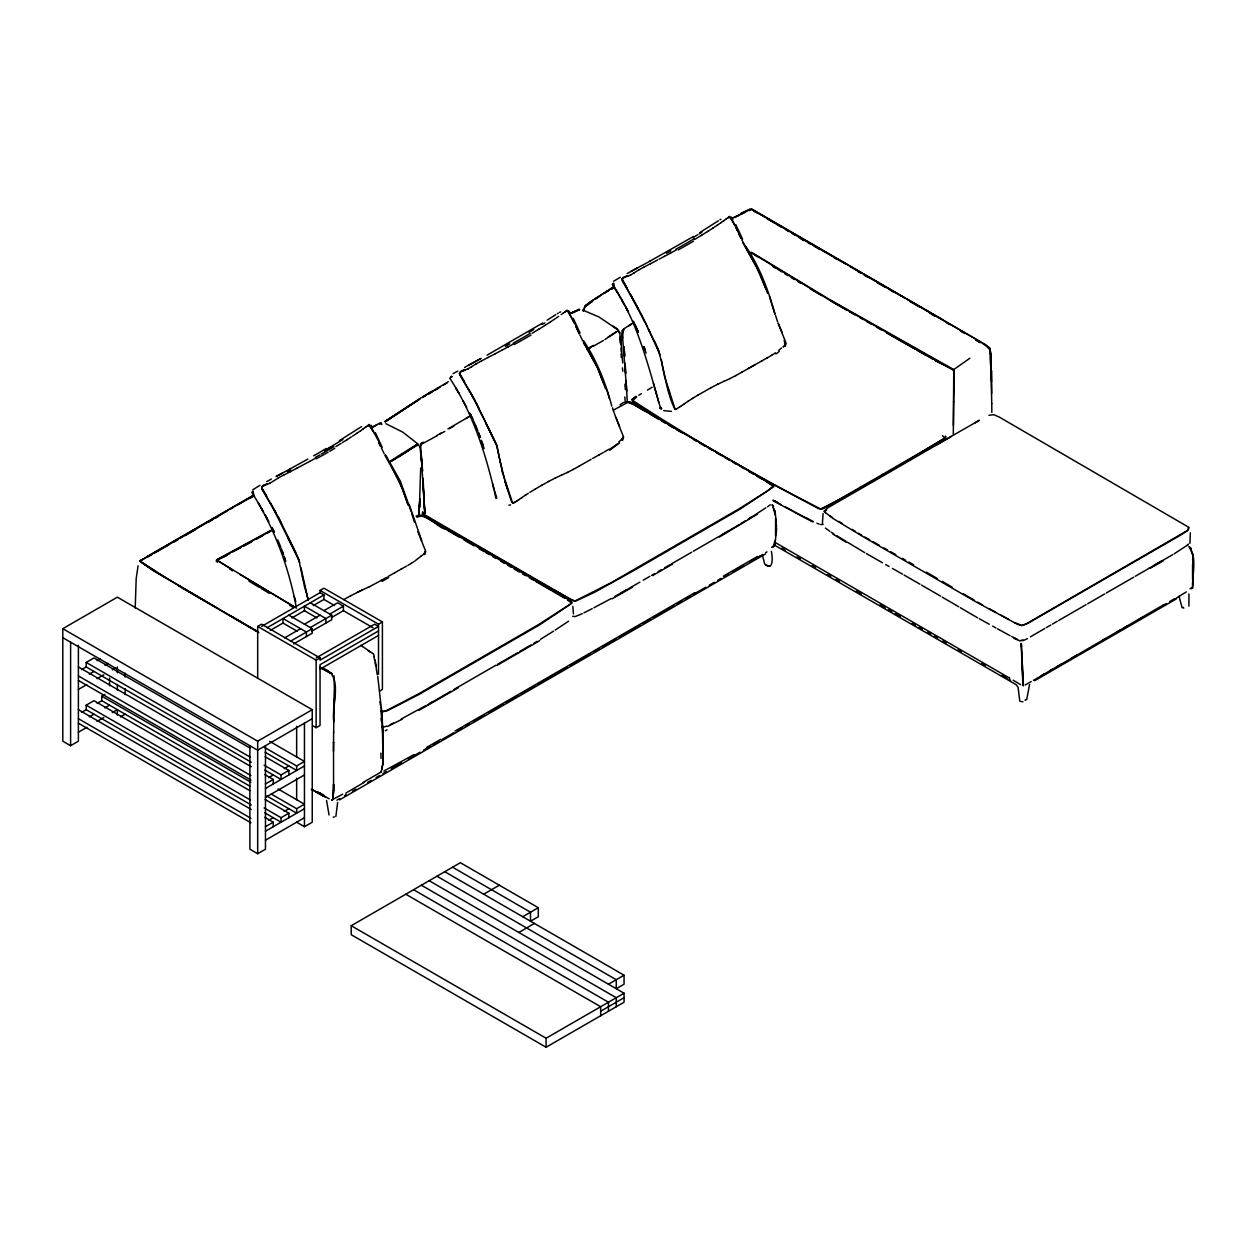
<?xml version="1.0" encoding="UTF-8"?>
<svg xmlns="http://www.w3.org/2000/svg" width="1256" height="1256" viewBox="0 0 1256 1256"><rect width="100%" height="100%" fill="white"/><g stroke="black" fill="none" stroke-linecap="round" stroke-linejoin="round"><path stroke-width="1.5" d="M345.824 795.048L346.185 792.693M383.049 764.998L382.264 717.003L377.742 676.309M333.531 741.998L333.562 790.793L332.934 799.083L331.6 800.339M333.468 751.229L333.562 742.312M991.125 378.244L990.403 356.861M953.414 425.344L953.665 401.81M333.531 742.532L333.641 732.075M382.609 732.609L382.483 725.293M953.32 434.215L953.759 369.594L829.447 299.415L751.528 252.33L749.455 252.754M1192.572 579.409L1192.572 564.509M333.641 732.609L333.798 721.227M334.441 690.91L334.033 675.791M953.869 389.878L953.712 369.955L934.762 360.315L943.743 364.837M135.224 607.998L136.182 578.608L138.082 565.812M334.363 699.718L334.536 690.565L334.049 710.158M333.813 721.745C330.956 703.658 345.745 672.682 319.542 667.391M420.132 447.324L420.901 443.604L423.398 442.238M459.366 373.55L461.03 371.619M622.144 278.989L644.846 322.211M953.634 401.826L953.901 389.847M333.845 721.525L334.269 700.094M421.482 443.18L420.697 446.853L421.985 464.626M418.97 514.112L419.049 510.643L418.75 515.588L419.849 499.04M334.08 710.456L334.363 699.922M954.105 380.128L953.681 369.971M419.834 498.805L419.41 507.707L420.666 467.97M622.317 330.516L622.646 338.052L622.364 330.595L623.792 328.774M333.578 790.228L333.06 798.785L331.898 800.088M333.201 796.304L332.683 799.774L331.741 799.899M419.064 512.338L419.614 504.739M775.564 535.433L775.611 518.351M776.663 528.745L774.936 544.712L772.377 547.38M333.656 784.513L333.06 798.832L331.71 800.135M622.379 334.049L624.185 328.585L631.846 323.812M261.562 487.454L263.116 485.35L267.057 483.764M459.445 373.205L461.015 371.101L464.955 369.515M621.987 279.366L623.541 277.262L627.482 275.676M741.794 239.755L749.078 253.586L751.685 252.786M335.886 816.416L337.629 802.474M1026.654 699.812L1029.606 684.316M775.188 540.535L773.241 546.533M759.331 556.816L762.565 554.446M1189.95 543.377L1190.311 532.795M823.104 513.563L822.413 523.218M381.636 769.065L382.216 766.207M382.091 769.19C384.556 748.733 382.499 727.695 381.243 707.128M1034.504 679.983L1038.021 677.549M760.068 555.859L759.409 556.644M424.591 553.362L424.748 551.541M425.062 552.405L423.916 554.131M622.945 438.156L618.768 442.002M785 345.274L784.231 340.203M775.25 514.897L772.314 504.834L773.539 506.576M380.882 771.765L382.154 768.892M1183.231 607.307L1183.796 608.187M420.681 443.619L420.006 447.262L422.691 471.063M1176.166 598.405L1179.824 595.721M773.884 546.266L775.03 544.46L772.597 547.271M420.729 444.608L437.214 435.706M242.91 623.023L155.618 572.092L139.667 561.071L166.42 578.153M422.628 511.742L422.377 513.641L426.334 516.703L568.811 598.704L575.593 601.09L594.716 592.22L632.537 571.276L740.334 508.947L773.853 486.653L769.85 482.712L629.036 401.826M424.779 554.603L425.737 551.4L417.793 531.539M622.662 440.354L623.62 437.151L616.319 418.829M785.188 346.515L786.146 343.312L778.218 323.451M253.115 491.724L253.995 495.79M262.127 486.543L261.876 488.521L275.99 512.684M460.01 372.278L459.539 374.398L472.178 395.766L482.32 416.05M613.525 283.636L613.132 285.238L620.715 298.316M622.536 278.455L622.065 280.559L638.409 308.898M253.21 491.677L252.786 493.278M613.619 283.589L614.482 287.64M1187.218 545.496L1188.364 544.068M423.696 512.558L423.005 513.406L424.606 515.462L445.205 527.379M632.176 399.486L636.243 396.425M1188.192 544.664L1174.077 553.88M252.723 489.84L259.945 485.334M621.798 439.883L622.866 437.166M785.22 345.133L783.163 346.86M344.599 795.598L345.714 795.613M1192.18 587.934L1190.013 588.656M945.187 438.203L882.56 474.438M613.54 281.281L620.354 277.246M770.242 565.812L768.641 566.236L765.579 564.588M826.621 509.81L824.925 511.82L825.443 512.731M619.569 442.96L609.647 450.276M421.105 556.11L414.81 561.04M778.814 350.236L781.53 348.022M617.387 443.87L610.228 448.957M384.995 421.498L420.666 398.121M775.988 353.957L779.364 351.35M588.279 303.324L613.65 286.729M1025.163 700.393L1025.508 699.576M385.027 421.419L420.666 398.309M592.989 300.153L585.296 305.648L583.192 311.158L585.296 305.757L593.272 300.372M568.638 621.17L555.262 630.057M953.995 369.39L969.93 358.211M767.416 506.812L770.321 504.739M363.219 428.877L365.543 427.275M561.118 314.628L563.426 313.027M723.644 220.789L725.952 219.188M360.488 430.808L363.439 428.751M720.897 222.72L723.864 220.664M420.886 556.251L424.135 553.99M783.383 346.735L784.56 345.902M590.022 303.151L592.44 301.471M413.35 447.136L398.827 456.713M356.94 433.241L360.708 430.667M556.015 318.176L558.59 316.418M717.364 225.154L721.117 222.595M615.55 332.573L604.921 339.544M518.901 499.621L521.994 497.533M681.427 405.798L684.52 403.694M1187.077 530.707L1025.21 624.452L1021.678 625.567L1017.564 624.342L976.775 602.331L863.955 537.191L832.916 518.414L823.889 511.365L827.861 507.754L951.404 436.429M594.339 299.242L613.697 287.075M519.12 499.495L514.991 502.196M521.758 497.659L525.573 495.1M679.198 407.305L681.647 405.657M684.285 403.82L688.1 401.276M365.308 427.401L367.129 426.208M563.206 313.152L565.012 311.943M725.733 219.313L727.538 218.12M615.832 332.024L607.983 337.189M352.512 436.177L357.159 433.1M550.395 321.929L555.058 318.851M712.937 228.09L717.584 225.012M622.317 278.581L623.557 277.78M411.01 563.52L413.774 561.73M771.42 355.432L775.454 352.826M407.823 450.951L391.432 461.093M756.457 513.908L765.846 507.817M413.02 447.293L415.673 445.629M525.338 495.241L528.321 493.31M687.864 401.402L692.558 398.387M450.857 376.737L451.705 376.203M347.111 439.647L351.382 436.915M544.994 325.398L550.63 321.803M707.52 231.559L713.157 227.964M547.114 320.186L555.811 314.628M252.377 491.755L253.194 491.253M359.514 427.872L339.308 440.715M613.603 283.165L612.3 284.358C637.907 321.662 648.269 366.108 660.64 408.624L661.504 408.53M718.354 220.789L699.733 232.627M451.893 376.486L449.774 378.197C473.622 414.59 486.559 456.195 495.979 498.428M594.857 299.368L599.662 296.322M604.45 293.276L609.254 290.23M516.891 501.003L513.783 502.855M679.418 407.164L676.309 409.016M748.168 519.246L756.018 514.269M453.024 373.66L457.828 371.085M139.918 560.6L141.065 559.909M542.623 323.043L487.108 355.134M363.816 782.598L347.3 792.253M278.251 478.065L270.04 483.152M410.257 405.044L385.137 421.859L419.457 399.408M471.502 366.721L476.134 363.816M634.029 272.897L638.66 269.993M540.394 639.367L553.613 631.093M342.48 442.536L347.331 439.522M538.824 329.245L545.214 325.273M701.35 235.406L707.756 231.434M740.899 523.611L745.562 520.706M748.67 518.759L751.795 516.813M757.494 514.112L719.217 537.128M450.998 377.475L451.862 376.941M422.22 397.163L431.53 391.401M635.96 396.409L631.815 399.549L632.537 401.198L665.335 422.628M1186.323 591.921L1179.981 595.784M428.783 393.929L431.891 392.013M422.22 397.367L448.314 381.698M422.55 397.524L425.643 395.609M428.736 393.709L440.228 386.958M366.893 426.334L368.291 425.486M467.939 368.903L471.722 366.595M564.792 312.085L566.173 311.237M630.465 275.064L634.249 272.756M727.318 218.246L728.716 217.398M611.138 289.445L614.215 287.577M636.635 396.912L632.773 400.46C693.155 439.977 756.379 476.103 820.67 508.963C863.123 487.956 905.874 461.941 946.051 437.088L945.438 436.083M529.027 332.353L533.753 329.496M693.124 237.572L697.849 234.699M610.871 289.241L614.106 287.279M529.812 492.352L535.558 488.882M692.339 398.513L698.085 395.043M324.409 450.669L342.857 439.522M327.219 449.35L331.239 446.916M557.397 313.623L558.339 313.058M719.923 219.784L720.865 219.219M628.298 326.168L631.423 324.284M335.901 446.524L341.161 443.352M532.12 333.28L539.044 329.103M699.215 233.883L701.916 232.25M694.647 239.456L701.586 235.28M638.802 395.216L641.345 393.678M140.813 560.726L152.447 553.865M142.744 559.218L253.257 495.272M143.058 558.716L140.154 561.416M749.408 253.068L751.402 252.629L828.74 299.603L953.351 370.096M390.538 461.721L417.871 444.812L416.238 445.33M631.25 323.954L634.029 322.305M647.437 390.067L652.084 387.303M449.381 428.704L453.809 426.082M1039.324 676.89L1163.59 604.811M693.579 236.411L649.65 261.311M390.475 460.983L416.003 444.86L417.84 444.09L418.484 445.095M140.075 561.165L147.596 566.849L204.759 600.855M465.929 418.531L469.21 416.6M407.98 565.294L411.23 563.395M604.371 451.925L609.113 449.146M766.898 358.086L771.655 355.307M1025.147 684.975L1028.758 682.903M616.147 331.929L618.439 330.595L619.93 333.044M519.905 651.377L530.895 644.972M534.035 643.15L537.175 641.314M539.735 640.639L496.889 665.492M832.948 503.091L821.612 509.151L818.645 508.664L762.094 478.567M723.299 576.174L757.447 556.518M1030.438 636.823L1044.709 628.55M146.701 556.848L253.241 495.665M147.031 557.35L152.698 554.053M447.952 428.924L471.314 415.328M721.494 534.993L739.344 524.584M542.121 324.472L544.853 322.886M435.251 390.082L438.611 388.135M535.323 489.008L541.87 485.224M697.865 395.169L711.226 387.586M860.093 487.375L823.104 508.759M326.419 448.47L313.639 455.818M443.588 385.011L446.932 383.08M179.844 538.306L226.834 511.176M208.841 521.947L212.233 520M78.39 645.333L78.39 741.197L70.603 745.703L62.8 741.197L62.8 628.691L117.373 597.181L312.242 709.687L312.242 822.209L304.454 826.699L296.651 822.209M748.89 253.225L749.706 252.754M251.279 762.251L86.193 666.936L86.193 662.43L93.98 657.94L249.881 747.948M81.514 669.636L86.193 666.936M97.105 660.64L100.213 658.835M89.302 674.142L93.98 671.442M104.892 665.13L108.016 663.341M78.39 689.434L86.868 684.551M97.026 678.68L103.808 674.77M112.286 669.872L115.678 667.909M251.279 805.018L86.193 709.687L86.193 705.197L93.98 700.691L249.881 790.699M249.96 786.24L101.783 700.691L101.783 696.185L104.892 694.395M81.514 712.388L86.193 709.687M97.105 703.391L101.783 700.691M89.302 716.893L93.98 714.193M104.892 707.897L109.57 705.197M257.684 678.507L257.684 626.43L261.578 624.185L320.045 657.94L320.045 660.185L378.511 626.43L374.602 624.185L316.135 657.94M261.578 626.43L320.045 592.675L320.045 590.43L323.938 588.185L382.405 621.924L382.405 689.434L379.799 690.941M78.39 732.201L86.868 727.303M97.026 721.431L103.808 717.521M112.286 712.623L117.373 709.687L117.373 715.088M267.073 627.765L323.938 594.936L323.938 599.426L313.325 605.549M120.482 716.893L125.16 714.193M270.26 630.418L283.008 623.055L297.358 631.344M291.973 617.889L304.454 610.683L316.92 617.889M323.938 610.683L337.581 602.802L343.422 606.177L343.422 610.683L372.969 627.733M304.454 624.185L320.045 615.189M284.61 637.891L300.545 628.675M329.779 614.058L343.422 606.177M310.295 627.56L331.741 615.189L331.741 619.679L311.849 631.156M290.45 641.266L312.242 628.675L312.242 633.181L293.637 643.92M331.301 617.685L343.422 610.683M257.684 626.43L316.135 660.185L320.045 657.94M320.045 590.43L378.511 624.185L382.405 621.924M378.511 630.936L320.045 664.691L320.045 725.45L316.135 727.695L312.807 725.764M320.045 669.181L378.511 635.426M62.8 628.691L257.684 741.197L312.242 709.687M312.242 718.699L257.684 750.193L62.8 637.687M268.596 777.652L273.274 774.952M284.186 768.656L288.864 765.956M265.471 783.948L273.274 779.458L273.274 783.948M264.121 765.171L281.061 774.952L288.864 770.446L288.864 774.952M264.451 747.367L296.651 765.956L304.454 761.45L269.6 741.323M265.471 788.454L304.454 765.956M265.471 797.45L304.454 774.952M450.7 691.35L427.809 704.679M453.918 689.481L495.9 665.24M497.502 664.314L517.99 652.618M621.249 592.989L639.901 582.109M643.245 580.178L649.917 576.316M651.597 575.358L654.878 573.458M658.175 571.559L661.472 569.659M664.754 567.759L669.699 564.902M671.348 563.96L691.632 552.232M693.328 551.258L718.244 536.877M719.421 536.312L728.668 530.974M458.126 687.864L419.111 710.268M652.571 575.609L672.321 564.195M268.596 820.404L273.274 817.703M284.186 811.407L288.864 808.707M265.471 826.699L273.274 822.209L273.274 826.699M264.121 807.922L281.061 817.703L288.864 813.197L288.864 817.703M271.233 794.028L296.651 808.707L304.454 804.201L278.047 788.956M859.779 487.564L882.858 474.234M265.471 831.205L304.454 808.707M342.7 794.2L333.641 798.957M362.843 782.567L381.541 771.796M265.471 840.201L304.454 817.703M455.002 731.102L694.678 592.722M336.922 800.182L339.575 798.643M352.559 791.139L355.935 789.176M367.741 782.362L371.117 780.416M376.172 777.495L379.548 775.549M382.923 773.602L386.299 771.655M391.354 768.735L401.48 762.879M408.231 758.985L420.038 752.171M423.413 750.225L430.149 746.331M433.524 744.384L438.595 741.464M441.971 739.517L453.777 732.688M457.153 730.741L462.208 727.821M465.584 725.874L468.959 723.927M474.014 721.007L484.141 715.166M489.196 712.246L502.698 704.443M506.074 702.496L517.88 695.683M521.256 693.736L534.758 685.949M538.118 683.986L566.833 667.423M570.224 665.46L590.555 653.717M593.947 651.77L599.034 648.834M602.425 646.871L615.99 639.037M619.381 637.09L639.712 625.347M643.103 623.384L649.886 619.475M653.277 617.512L673.609 605.769M677 603.806L682.087 600.87M685.478 598.924L690.565 595.988M693.956 594.025L705.825 587.18M709.216 585.217L714.303 582.282M717.678 580.319L721.07 578.372M724.461 576.41L727.852 574.447M732.939 571.511L743.112 565.64M749.895 561.73L758.373 556.832M765.673 552.64L766.992 551.886M339.607 799.821L765.516 553.927M249.881 745.703L249.881 849.213L257.684 853.703L265.471 849.213L265.471 745.703M429.175 880.707L624.059 993.229L624.059 1002.225L546.093 1047.237L351.225 934.715L351.225 925.719L460.355 862.715L538.306 907.711L538.306 916.723L530.503 921.213L530.503 912.217L452.553 867.205M483.733 894.209L499.323 885.213M522.716 916.723L538.306 907.711M1172.649 554.697L1154.28 565.294M1046.232 627.655L1050.817 625.017M1052.418 624.091L1057.207 621.327M1058.572 620.543L1086.016 604.701M1087.665 603.759L1104.731 593.915M1106.379 592.958L1133.744 577.163M1135.314 576.253L1149.381 568.12M518.822 932.47L534.412 923.474M1149.067 568.214L1161.957 560.757M1150.229 568.34L1163.307 560.773M1029.857 682.306L1031.207 681.521M1041.397 675.602L1044.772 673.656M1049.828 670.735L1053.203 668.789M1056.579 666.842L1061.634 663.922M1071.761 658.081L1076.832 655.145M1102.14 640.544L1105.5 638.598M1117.322 631.768L1120.697 629.821M1124.073 627.874L1127.433 625.928M1139.255 619.114L1142.63 617.167M1162.868 605.471L1166.243 603.524M1169.619 601.577L1174.674 598.657M1034.614 680.721L1176.26 598.939M608.469 984.217L624.059 975.221L624.059 984.217L616.256 988.723L616.256 979.727L436.962 876.217M351.225 925.719L546.093 1038.225L624.059 993.229M600.666 1011.221L624.059 997.719M230.131 509.277L233.443 507.377M236.74 505.477L253.257 495.994M185.181 535.606L195.308 529.765M250.368 498.067L253.571 496.23M215.388 518.178L218.544 516.373M620.024 404.856C630.339 395.499 641.423 410.178 650.655 413.632M974.625 423.036L979.429 420.273L935.689 445.268M426.82 747.32L440.636 739.376M440.275 433.964L444.844 431.342M613.289 410.178L627.686 402.454L633.825 404.62M360.441 427.307L361.681 426.6M666.496 253.272L670.783 250.823M505.399 346.295L509.685 343.846M436.57 435.659L441.201 433.006M741.699 372.31L755.311 364.538M748.356 368.51L761.591 361.053M579.173 466.149L591.105 459.335M381.29 580.398L386.503 577.415M387.931 576.598L394.902 572.626M614.655 596.584L626.493 589.818M612.221 598.782L632.537 587.164M426.334 705.338L401.261 718.981M429.615 703.47L432.88 701.602M153.876 553.033L178.211 539.216M165.556 546.768L168.791 544.931M173.642 542.184L178.493 539.436M154.127 553.237L163.924 547.695M593.491 346.106L603.461 340.47M382.044 581.355L388.701 577.572M627.152 273.588L637.373 267.936L630.857 271.484M464.626 367.411L469.257 364.805M266.727 481.66L271.359 479.054M761.356 361.179L767.118 357.96M598.829 455.017L603.21 452.568M400.947 569.266L406.709 566.032M587.29 348.933L593.68 345.369M271.045 530.252L216.566 559.831L232.69 569.973M270.998 530.848L216.644 560.082L294.862 607.307M256.507 539.091L262.928 535.511M267.732 532.842L270.935 531.053M541.634 485.365L548.699 481.425M592.565 458.503L599.049 454.892M343.752 599.614L350.801 595.674M394.667 572.767L401.166 569.141M413.915 754.652L383.896 771.058M307.893 459.068L289.225 469.399M229.597 553.629L223.38 557.036M735.671 375.654L741.919 372.169M573.144 469.493L579.393 466.007M381.51 580.256L369.484 586.725M921.668 452.16L943.162 439.993L944.952 437.842L942.44 435.706M244.999 545.167L251.247 541.729M243.947 546.015L251.781 541.697M638.441 270.119L644.265 266.931M670.359 253.194L676.372 249.897M475.914 363.957L481.739 360.755M507.832 347.033L513.61 343.877M287.357 471.754L290.748 469.885M278.047 478.065L283.652 475.004M309.934 461.282L315.947 457.985M590.179 347.519L593.397 345.745M587.086 349.592L590.289 347.849M232.8 551.855L240.869 547.695M1027.487 638.582L1023.357 640.56L1020.139 640.497M372.247 427.511L376.816 425.03M650.592 260.84L636.447 268.439L637.373 267.936M290.167 468.912L276.964 476.024M226.865 555.419L216.833 560.302M370.975 427.621L379.642 423.225L381.322 423.084L381.793 424.481M385.278 730.788L387.099 729.799M664.22 256.491L670.578 253.068M481.189 358.384L468.331 365.323L480.263 358.886M501.694 350.314L508.052 346.892M310.169 461.14L296.981 468.174M276.037 476.526L282.38 473.135M593.821 607.794L611.28 598.515M659.102 259.191L664.44 256.35M494.88 353.925L501.913 350.189M732.515 218.057L751.261 209.046M736.33 216.723L739.768 214.917M650.482 263.713L657.626 259.961M487.956 357.552L495.1 353.8M290.073 471.801L297.217 468.048M711.006 387.727L718.024 384.053M548.48 481.55L555.497 477.877M350.581 595.799L362.278 589.99M644.045 267.057L650.718 263.587M481.519 360.896L488.176 357.411M283.636 475.145L290.293 471.659M729.909 378.637L735.89 375.528M567.367 472.476L573.364 469.367M734.195 217.555L746.237 211.369M416.914 517.268C427.275 512.401 436.272 527.065 445.535 529.184M583.914 612.85L592.173 608.642M216.33 560.302L218.921 559.187M402.155 719.264L387.476 726.486M415.344 445.786L416.568 445.189M740.914 213.332L749.989 209.03M390.192 724.681L393.395 723.079M728.48 217.539L729.548 216.99M741.495 214.022L744.918 212.327M565.954 311.362L567.021 310.829M368.071 425.611L370.489 425.705L378.04 440.291M571.197 312.995L579.236 309.337M571.496 313.309L575.86 311.237M416.066 516.185C426.946 511.349 436.272 526.091 445.911 528.493M570.883 313.105L579.157 309.431M717.804 384.179L724.241 381.18M555.278 478.018L561.715 475.019M357.379 592.267L369.704 586.583M582.266 613.697L575.185 616.57L572.689 616.256M571.433 313.199L579.707 309.573L577.305 310.515M724.021 381.322L730.129 378.511M561.495 475.145L567.602 472.335M623.337 277.921L625.237 277.026M460.811 371.76L465.128 370.049M264.828 485.114L261.907 486.669L261.656 488.647L278.157 516.907L295.348 551.494L299.713 562.735M262.912 486.009L267.23 484.314M1022.902 701.712L1020.955 701.555M559.564 312.351L560.647 311.881M728.747 216.786L729.705 216.377M566.205 310.625L567.178 310.216M368.322 424.873L369.295 424.465M749.298 210.27L750.523 209.752M749.298 210.568L750.523 210.05M627.419 276.351L630.685 274.938M468.158 368.777L462.491 371.007M267.01 484.439L270.276 483.026M748.953 210.144L750.24 209.611M386.801 726.156L382.044 727.46M334.504 816.95L333.248 817.091M676.529 408.891L674.77 409.079C664.204 387.35 664.675 362.011 654.156 340.439M514.002 502.714L511.616 501.929L504.802 481.174M625.017 277.168L627.655 276.226M772.236 547.051L771.561 547.302M823.182 524.286L820.67 524.584M988.974 415.296L993.732 414.684L999.431 417.165L1189.165 527.52L1188.113 530.268L1180.734 535.04L1027.942 623.274L1021.74 625.457L1014.738 622.599M1034.379 680.234L1033.453 680.171M379.359 423.869L381.039 423.649M508.884 505.21L510.595 504.928M379.548 423.586L381.196 423.413M1021.552 640.387L1023.295 640.152M750.774 252.817L752.799 253.791M661.598 408.954L659.777 408.137M671.41 411.371L663.608 410.649M729.328 217.115L732.279 219.91L741.134 238.248M566.786 310.954L568.371 311.457L575.075 324.268M368.903 425.203L374.398 433.367M1191.19 588.75L1192.556 588.138C1191.897 575.075 1197.69 557.224 1188.93 546.611M1010.53 680.642L1009.887 679.857M1023.075 685.729L1021.835 652.492M382.216 711.728L380.804 711.336L383.19 711.791L386.801 710.409L418.17 694.081L538.745 624.483L570.271 604.152L571.197 602.66L567.32 599.756M380.819 711.54L387.476 710.66L419.111 694.395L539.735 624.766L572.061 603.163L568.01 599.253L484.518 551.164M582.517 310.012L598.829 316.889L617.089 329.213L613.258 326.12M421.922 515.305L484.706 551.086M385.89 423.696L402.721 432.111L417.714 443.823M1019.888 640.921L1014.173 638.441M816.887 523.218L819.179 524.129M1191.128 588.248L1192.509 587.871L1193.106 583.239L1192.682 553.849M572.752 600.494L535.103 578.812M1014.22 637.812L1017.548 639.351M812.663 521.931L773.194 500.814M806.65 518.131L813.433 521.617M1011.645 636.478L1014.738 638.079M807.859 518.869L794.389 511.851M332.102 674.001L319.997 667.548M320.233 667.219L323.31 668.836M785.283 506.859L793.415 511.192M772.267 504.896L775.093 511.553M1189.589 546.925L1192.274 554.037M320.217 667.47L332.353 673.828L319.919 667.344M997.5 628.816L1010.091 635.693M1000.64 614.938L1008.521 619.271M979.303 618.753L989.273 624.279M992.601 626.116L995.93 627.953M977.639 602.173L982.616 604.952M989.273 608.642L995.93 612.331M751.653 209.626L757.133 212.672M754.008 211.259L756.693 212.751M751.763 209.014L986.18 345.023L990.073 348.462L991.11 360.205M751.543 209.203L942.078 319.338M311.3 789.365L322.855 795.849M917.131 350.204L933.255 359.452M484.863 549.704L422.77 513.704M886.391 332.762L915.467 349.262M773.052 500.092L781.515 504.881M864.85 537.066L869.654 539.782M872.857 541.603L879.263 545.23M884.051 547.946L887.395 549.845M890.74 551.745L895.748 554.587M885.731 564.619L889.075 566.519M892.419 568.418L902.436 574.118M312.242 789.427L323.844 796.006M886.563 332.699L915.498 349.215M859.92 317.674L863.233 319.558M866.546 321.442L871.507 324.268M876.468 327.094L881.429 329.936M866.452 553.629L882.45 562.751M758.467 213.41L765.548 217.476M774.151 500.547L777.323 502.369M904.838 298.143L864.489 274.923M908.214 300.074L971.971 337.001M909.862 301.471L919.722 307.139M829.619 300.262L846.45 309.934M849.825 311.865L854.865 314.769M902.436 558.37L905.623 560.207M908.81 562.029L913.599 564.776M766.505 481.723L773.005 486.15L767.416 491.018L739.344 508.664L611.28 582.596L575.185 600.933L572.689 600.635L563.096 595.156M904.037 575.028L919.973 584.197M316.591 791.578L329.182 798.816M791.029 232.439L846.308 264.388M807.467 242.329L810.858 244.276M814.249 246.239L819.352 249.175M877.112 282.631L885.292 287.326M890.19 290.152L893.456 292.036M829.321 299.823L846.308 309.62M849.7 311.567L854.802 314.502M739.674 465.599L668.569 424.512M693.359 439.427L696.656 441.327M699.953 443.227L704.914 446.1M708.211 448L711.508 449.915M716.47 452.772L721.415 455.63M724.712 457.529L729.673 460.403M732.97 462.302L736.267 464.218M781.829 548.165L785.204 550.112M797.01 556.942L800.386 558.889M812.192 565.702L815.584 567.665M827.453 574.51L830.844 576.473M835.931 579.409L839.306 581.355M856.262 591.152L861.349 594.088M880.001 604.842L885.072 607.778M888.463 609.741L891.854 611.703M895.245 613.65L900.332 616.586M912.201 623.447L915.593 625.394M918.984 627.356L922.375 629.319M927.462 632.255L930.837 634.202M934.228 636.164L937.62 638.126M942.707 641.062L946.098 643.009M957.967 649.87L961.358 651.817M981.69 663.561L985.081 665.523M1002.037 675.304L1007.124 678.24M775.156 545.512L1016.088 684.646L1018.067 687.299L1019.809 701.24M765.234 564.446C773.79 571.26 772.44 556.596 771.404 551.384M485.884 552.687L489.228 554.603M492.556 556.534L495.9 558.465M500.893 561.354L504.237 563.285M507.565 565.2L510.909 567.131M514.238 569.062L519.246 571.951M522.575 573.882L525.919 575.798M529.247 577.729L534.255 580.617M564.682 598.233L553.205 591.592M320.045 592.675L323.938 594.936M323.938 599.426L334.551 605.549M310.295 602.802L331.741 615.189M288.864 615.189L312.242 628.675M265.173 752.281L296.651 770.446L296.651 765.956M265.142 756.756L288.864 770.446M317.548 791.845L324.174 795.645M315.947 791.782L319.338 793.729M321.096 794.75L325.854 797.481M86.193 662.43L250.556 757.337M444.765 871.711L624.059 975.221M264.812 770.069L281.061 779.458L281.061 774.952M78.39 666.936L251.247 766.725M264.796 774.56L273.274 779.458M78.39 675.932L250.917 775.549M78.39 680.438L250.917 780.039M101.783 696.185L250.902 782.284M266.869 796.006L296.651 813.197L296.651 808.707M421.372 885.213L616.256 997.719L616.256 1006.731M265.142 799.507L288.864 813.197M413.585 889.719L608.469 1002.225L608.469 1011.221M86.193 705.197L250.556 800.088M264.812 812.82L281.061 822.209L281.061 817.703M405.782 894.209L600.666 1006.731L600.666 1015.727M78.39 709.687L251.247 809.492M264.796 817.311L273.274 822.209M78.39 718.699L250.917 818.3M78.39 723.189L250.917 822.806M849.621 266.303L861.176 273.007M929.314 312.681L935.547 316.276M792.285 233.538L795.645 235.484M799.02 237.447L804.076 240.367M857.691 271.422L860.894 273.274M864.097 275.127L867.299 276.979M931.34 314.079L934.684 316.01M800.763 238.734L804.138 240.697M736.597 463.652L773.555 485.821M740.962 466.934L744.101 468.739M748.796 471.471L753.49 474.187M756.693 476.04L761.576 478.866M774.45 542.043L1009.18 677.863M484.549 549.484L535.417 579.016M534.569 580.068L565.027 597.715M535.825 581.528L551.62 590.681M217.681 561.84L216.472 561.102M216.346 561.385L217.178 561.856M217.665 608.328L178.336 585.39M257.904 631.705L229.989 615.55M230.46 615.895L257.59 631.627M258.846 632.647L178.383 585.767M833.796 257.559L836.951 259.395M926.316 572.108L937.431 578.561M921.559 585.108L940.603 596.145M296.573 608.14L240.022 574.494M289.712 605.329L293.041 607.26M946.647 322.714L949.897 324.613M917.163 350.173L925.656 355.134M650.247 414.323L658.537 419.159M661.865 421.09L665.178 423.036M668.49 424.968L673.483 427.872M676.796 429.803L681.773 432.708M554.508 590.1L562.829 594.952M447.215 530.173L458.99 537.019M464.029 539.97L474.124 545.842M479.18 548.778L484.219 551.714M959.678 330.328L962.944 332.228M961.468 331.568L964.828 333.546M810.246 288.927L821.55 295.537M942.236 597.118L958.689 606.758M960.275 607.684L977.639 617.842M767.149 218.403L789.443 231.512M776.287 224.149L781.059 226.959M785.832 229.754L789.004 231.622M942.236 581.371L952.111 587.18M963.431 593.821L974.483 600.321M766.71 218.497L774.685 223.207M635.457 405.594L645.317 411.419M319.589 792.834L324.032 795.456M1013.152 680.218L1020.547 684.63M360.786 645.333L373.016 653.591M973.416 337.848L980.591 342.119M975.959 339.905L980.261 342.464M975.881 340.046L980.198 342.621M261.06 588.436L269.255 593.303M791.139 277.545L794.31 279.444M797.481 281.344L800.653 283.244M852.102 529.404L855.289 531.319M858.476 533.235L861.663 535.15M777.056 268.768L781.829 271.94M784.922 273.808L788.014 275.676M838.93 521.46L842.289 523.485M847.313 542.152L864.85 552.719M248.971 581.167L259.427 587.463M772.581 266.052L775.564 267.858M772.723 266.413L775.706 268.235M1022.902 685.132L1021.175 643.386M155.823 571.417L140.295 561.416M836.873 535.778L845.822 541.242M832.916 534.13L846.387 542.388M567.712 599.253L571.731 602.331M981.988 342.982L990.058 348.854L991.047 360.409M149.809 568.089L154.472 571.025M829.714 515.776L832.508 517.535M368.055 650.671L370.803 652.429M229.644 569.015L232.548 570.883M831.111 532.152L833.89 533.957M754.385 254.733L757.274 256.758M829.714 531.257L825.443 528.085M614.09 326.811L618.062 329.763M730.003 217.147L734.807 225.279M567.461 310.986L571.59 317.799M988.064 347.676L989.602 349.278M988.127 347.504L989.665 349.121M988.488 347.033L990.026 348.697L990.843 354.946L991.738 403.71M1023.357 685.65L1021.348 643.621L1021.458 646.871M1190.437 547.506L1191.41 548.809M675.226 409.566L665.005 377.773M512.699 503.389L502.243 471.738M417.432 444.75L418.044 445.692M731.385 217.1L732.876 219.455M568.858 310.923L570.35 313.294M370.975 425.172L372.467 427.542M749.078 253.586L759.974 273.431L767.636 293.496M586.317 347.551L597.228 367.396L603.367 382.593M627.074 287.938L622.552 280.355M615.252 288.927L617.56 292.805M464.532 381.777L460.026 374.194M266.649 496.026L262.143 488.443M455.787 388.073L458.99 393.505M258.705 503.687L260.306 506.404M745.97 246.694C759.849 267.12 768.358 290.356 775.015 313.969M583.443 340.533C596.82 360.488 605.675 382.923 611.766 406.08M583.695 342.558L597.448 367.254L605.628 388.952M583.459 342.684L585.359 345.934M385.561 454.782L400.319 481.142L411.057 511.318M384.854 455.19L399.565 481.503L408.247 504.818M456.007 388.324L458.958 393.379M258.124 502.573L263.446 511.899M621.516 299.666L624.734 305.381M261.107 507.754L263.524 512.04M630.873 294.846L641.895 315.507M468.347 388.685L475.365 401.214M270.464 502.934L298.787 559.517L302.461 576.865M621.485 299.54L623.871 303.811M625.551 306.809L628.377 311.912M265.126 514.897L268.894 521.695M625.457 306.652L628.251 311.739M462.93 400.491L466.651 407.258M392.296 468.048L402.548 489.071L408.012 504.943M265.032 514.74L266.9 518.131M496.544 445.236L476.103 402.611L459.759 374.272M633.26 321.065L638.393 332.024M476.04 402.658L479.368 409.346M470.011 413.428L472.931 419.316M272.112 527.677L274.31 532.089M469.838 413.224L472.743 419.096M278.22 516.86L281.517 523.548M271.955 527.473L274.122 531.885M649.666 331.741L648.269 328.915L660.122 354.647M287.624 537.128L298.645 559.485M735.812 224.589L742.626 239.252M573.285 318.427L580.099 333.076M485.711 422.817L496.685 445.268L502.4 471.816M375.387 432.676L382.201 447.324M735.671 227.038L737.382 230.57M572.281 319.118L573.992 322.635M742.955 242.832L756.348 266.555L765.893 288.754M641.926 315.46L659.07 351.397M579.958 335.069L582.737 340.941M381.369 447.843L384.148 453.714M645.066 322.086L647.468 327.204M482.54 415.924L496.764 445.111L500.343 462.616M635.269 325.257L638.174 331.788M473.465 420.729L475.647 425.627M738.905 233.851L740.899 238.373M575.923 326.042L579.267 333.594M575.703 326.168L579.047 333.719M378.715 441.798L380.709 446.335M378.48 441.939L380.49 446.461M778.343 323.357L782.127 332.652M615.817 417.196L619.601 426.475M421.718 540.739L409.142 504.378M475.851 425.863L478.018 431.216M277.749 539.876L280.857 547.239M478.52 432.755L480.232 437.324M282.333 551.572L283.479 554.618M478.74 432.99L480.42 437.543M281.407 548.762L283.087 553.315M373.299 653.654L374.351 656.511M775.564 315.539L777.652 321.881M612.473 407.808L615.691 417.29M619.679 333.028L618.109 330.673L619.601 333.091M643.888 346.546L644.94 349.749M481.362 440.369L482.932 445.189M283.997 556.235L285.552 561.04M644.077 346.75L646.102 353.124M482.053 442.175L484.078 448.565M284.154 556.424L285.677 561.212M771.985 304.941L774.874 314.063M411.56 513.029L414.464 522.151M667.564 387.209L670.092 395.232M505.038 481.048L508.068 490.672M306.919 595.423L308.426 600.242L304.36 585.987M658.772 402.47L653.403 383.206M494.66 491.018L496.764 498.083M769.457 296.385L771.482 303.23M606.931 390.224L609.458 398.764M295.961 605.596C288.252 565.404 273.73 526.955 251.875 492.446M492.666 483.953L494.158 489.259M294.281 596.443L295.772 601.734M504.52 479.148L500.422 462.428M307.139 595.297L300.953 567.806M1179.101 596.443L1182.116 607.857M762.753 556.424L764.574 563.661M662.948 368.589L664.926 377.978M302.319 576.802L304.502 586.065M374.995 662.242L375.748 665.947M326.56 800.48L329.041 815.003M375.042 659.855L376.36 666.889M661.378 359.718L662.87 368.777M373.974 656.7L374.602 660.389M775.125 511.27L776.569 527.033M376.125 667.8L377.208 674.582M619.852 334.347L620.637 343.877M379.987 701.712L380.442 705.275M622.411 367.882L622.819 371.226M572.83 606.318L573.458 613.823M622.693 362.921L620.668 337.864L620.888 343.155M622.662 338.272L626.76 391.087M381.243 712.874L381.808 721.98M785.173 343.453L785.251 344.442M624.891 384.257L625.347 389.517M621.014 353.909L621.327 357.489M1188.082 528.179L1188.192 529.357M422.047 465.898L420.933 452.082L424.685 509.653M621.814 333.751L622.128 337.676M624.829 396.959L625.127 400.68M425.125 509.434L425.36 513.17M990.183 351.021L991.062 376.156M626.069 380.552L627.246 401.323M423.241 487.658L424.732 512.872M424.622 509.763L424.842 513.5M620.072 337.346L620.37 342.888M626.038 380.756L626.226 384.65M424.497 509.12L423.068 478.269M381.212 718.322L381.337 721.321M621.108 348.446L621.249 351.978M380.882 753.098L381.055 758.436M991.408 370.41L991.691 393.301M333.515 784.325L333.609 790.558M991.753 403.616L991.832 412.439M991.502 370.599L991.565 381.761M1188.914 593.947L1188.914 606.114M1009.51 677.518L1009.51 680.14M546.093 1038.225L546.093 1047.237M378.511 624.185L378.511 674.236M325.885 623.055L325.885 618.549L304.454 606.177L304.454 610.683M316.135 660.185L316.135 727.695M306.401 636.557L306.401 632.051L283.008 618.549L283.008 623.055M304.454 723.189L304.454 826.699M296.651 726.345L296.651 756.944M296.651 778.249L296.651 799.711M257.684 741.197L257.684 853.703M125.16 673.185L125.16 677.078M125.16 688.806L125.16 694.662M117.373 666.936L117.373 672.792M117.373 684.489L117.373 690.345M109.57 678.036L109.57 685.839M70.603 642.177L70.603 745.703M693.548 241.183A891.148 702.701 84.5 0 1 678.13 249.944M694.317 238.624A890.221 700.456 85.2 0 1 675.854 249.269M334.803 448.298A891.148 702.701 84.5 0 1 329.794 451.218M328.114 452.191A891.148 702.701 84.5 0 1 316.261 458.817M333.892 446.712A890.221 700.456 85.2 0 1 321.191 454.123M319.762 454.939A890.221 700.456 85.2 0 1 315.444 457.357M531.021 335.022A891.148 702.701 84.5 0 1 514.144 344.568M530.126 333.452A890.221 700.456 85.2 0 1 513.327 343.108M588.797 303.999L585.767 306.024L588.797 304.031M661.441 408.106L660.609 407.337L661.363 408.169M624.703 356.154L624.044 346.735L624.672 356.186M625.3 366.721L625.096 363.204L625.661 373.613L625.3 366.721"/></g></svg>
